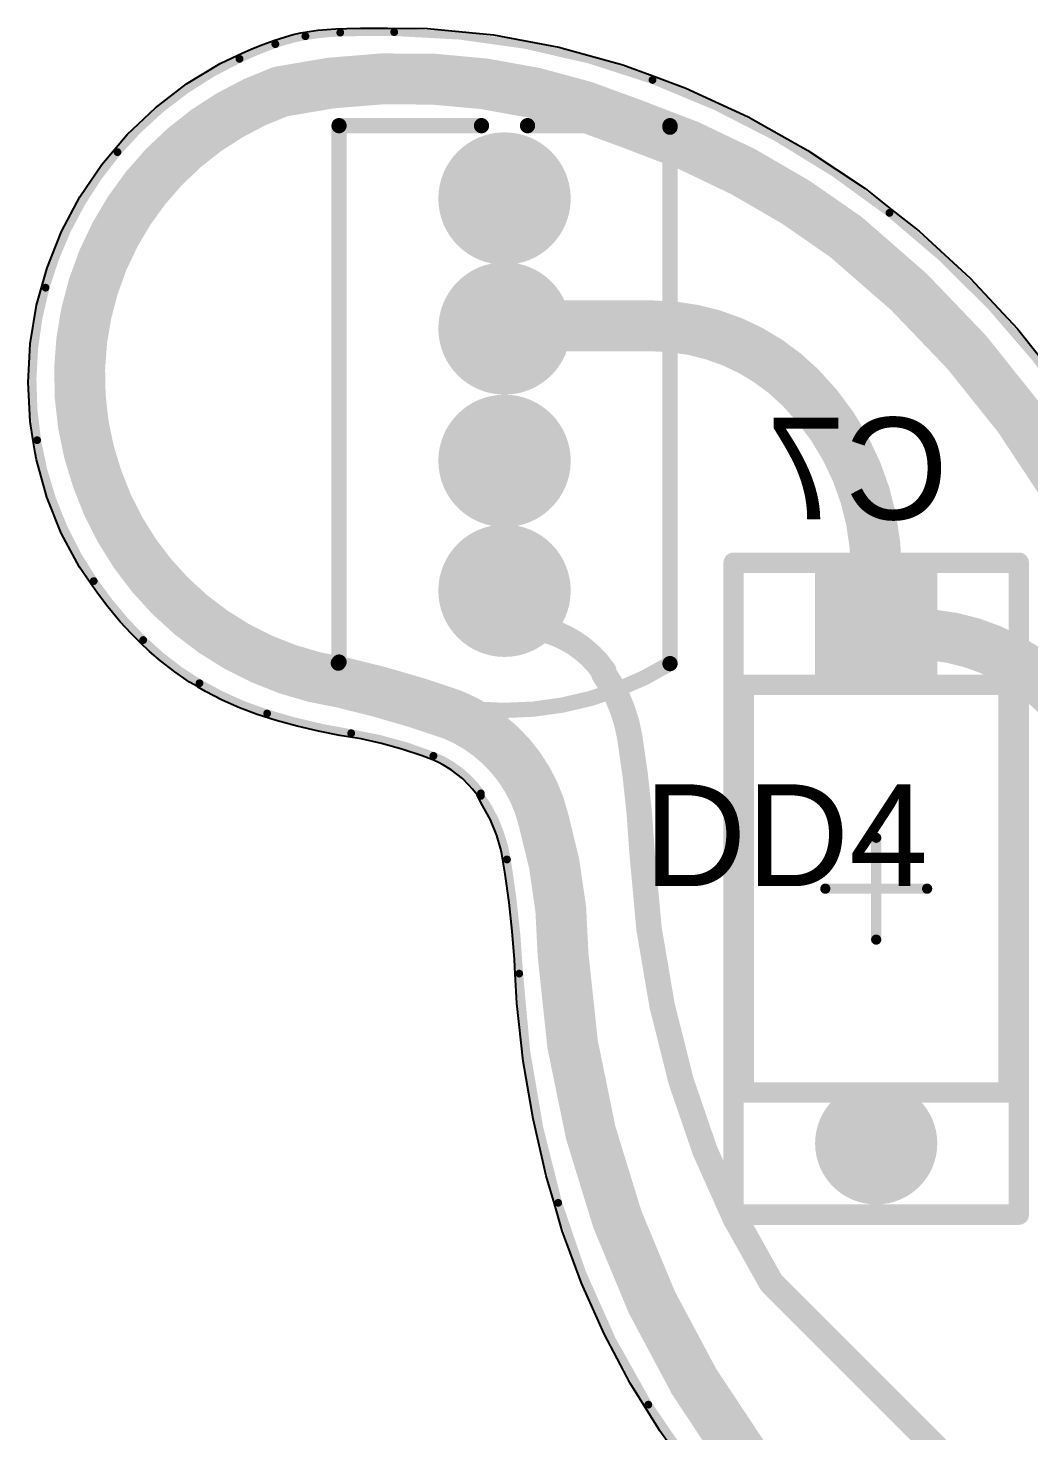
# Model space of a CAD drawing. Header units: inches. Extents: x -26.6 to 26.5, y -26.3 to 21.9.
# Drawn here: x -26.58 to -16.75, y -11.55 to 2.22 of the extents above; entities that cross this region are included whole.
import ezdxf

# ---------------------------------------------------------------- set-up
doc = ezdxf.new("R2010")
doc.units = ezdxf.units.IN
for name, color, linetype in [('Bottom 3D Body', 56, 'Continuous'), ('Bottom Assembly', 56, 'Continuous'), ('Bottom Component Center', 56, 'Continuous'), ('Bottom Courtyard', 56, 'Continuous'), ('Bottom Layer', 5, 'Continuous'), ('Bottom Overlay', 54, 'Continuous'), ('Bottom Solder', 6, 'Continuous'), ('Mechanical 4', 56, 'Continuous'), ('Multi-Layer', 9, 'Continuous'), ('Pad Holes', 156, 'Continuous'), ('Top Layer', 1, 'Continuous'), ('Top Overlay', 2, 'Continuous'), ('Top Solder', 216, 'Continuous')]:
    doc.layers.add(name, color=color, linetype=linetype)
doc.styles.add('Arial', font='', dxfattribs={"height": 0.2})
doc.styles.get('Arial').set_extended_font_data('Arial')

# ---------------------------------------------------------------- blocks, each defined once
blk = doc.blocks.new('LED_RGB____________6')
at = {"layer": 'Bottom Layer'}
h = blk.add_hatch(color=5, dxfattribs=at)
edge = h.paths.add_edge_path()
edge.add_arc((-1.925, 0), 0.575, 0, 360)
h = blk.add_hatch(color=5, dxfattribs=at)
edge = h.paths.add_edge_path()
edge.add_arc((-0.65, 0), 0.575, 0, 360)
h = blk.add_hatch(color=5, dxfattribs=at)
edge = h.paths.add_edge_path()
edge.add_arc((0.65, 0), 0.575, 0, 360)
h = blk.add_hatch(color=5, dxfattribs=at)
edge = h.paths.add_edge_path()
edge.add_arc((1.925, 0), 0.575, 0, 360)
at = {"layer": 'Bottom Solder'}
h = blk.add_hatch(color=6, dxfattribs=at)
edge = h.paths.add_edge_path()
edge.add_arc((-1.925, 0), 0.65, 0, 360)
h = blk.add_hatch(color=6, dxfattribs=at)
edge = h.paths.add_edge_path()
edge.add_arc((-0.65, 0), 0.65, 0, 360)
h = blk.add_hatch(color=6, dxfattribs=at)
edge = h.paths.add_edge_path()
edge.add_arc((0.65, 0), 0.65, 0, 360)
h = blk.add_hatch(color=6, dxfattribs=at)
edge = h.paths.add_edge_path()
edge.add_arc((1.925, 0), 0.65, 0, 360)
at = {"layer": 'Multi-Layer'}
h = blk.add_hatch(color=9, dxfattribs=at)
edge = h.paths.add_edge_path()
edge.add_arc((-1.925, 0), 0.575, 0, 360)
h = blk.add_hatch(color=9, dxfattribs=at)
edge = h.paths.add_edge_path()
edge.add_arc((-0.65, 0), 0.575, 0, 360)
h = blk.add_hatch(color=9, dxfattribs=at)
edge = h.paths.add_edge_path()
edge.add_arc((0.65, 0), 0.575, 0, 360)
h = blk.add_hatch(color=9, dxfattribs=at)
edge = h.paths.add_edge_path()
edge.add_arc((1.925, 0), 0.575, 0, 360)
at = {"layer": 'Pad Holes'}
h = blk.add_hatch(color=7, dxfattribs=at)
edge = h.paths.add_edge_path()
edge.add_arc((-1.925, 0), 0.375, 0, 360)
h = blk.add_hatch(color=7, dxfattribs=at)
edge = h.paths.add_edge_path()
edge.add_arc((-0.65, 0), 0.375, 0, 360)
h = blk.add_hatch(color=7, dxfattribs=at)
edge = h.paths.add_edge_path()
edge.add_arc((0.65, 0), 0.375, 0, 360)
h = blk.add_hatch(color=7, dxfattribs=at)
edge = h.paths.add_edge_path()
edge.add_arc((1.925, 0), 0.375, 0, 360)
at = {"layer": 'Top Layer'}
h = blk.add_hatch(color=1, dxfattribs=at)
edge = h.paths.add_edge_path()
edge.add_arc((-1.925, 0), 0.575, 0, 360)
h = blk.add_hatch(color=1, dxfattribs=at)
edge = h.paths.add_edge_path()
edge.add_arc((-0.65, 0), 0.575, 0, 360)
h = blk.add_hatch(color=1, dxfattribs=at)
edge = h.paths.add_edge_path()
edge.add_arc((0.65, 0), 0.575, 0, 360)
h = blk.add_hatch(color=1, dxfattribs=at)
edge = h.paths.add_edge_path()
edge.add_arc((1.925, 0), 0.575, 0, 360)
at = {"layer": 'Top Solder'}
h = blk.add_hatch(color=216, dxfattribs=at)
edge = h.paths.add_edge_path()
edge.add_arc((-1.925, 0), 0.65, 0, 360)
h = blk.add_hatch(color=216, dxfattribs=at)
edge = h.paths.add_edge_path()
edge.add_arc((-0.65, 0), 0.65, 0, 360)
h = blk.add_hatch(color=216, dxfattribs=at)
edge = h.paths.add_edge_path()
edge.add_arc((0.65, 0), 0.65, 0, 360)
h = blk.add_hatch(color=216, dxfattribs=at)
edge = h.paths.add_edge_path()
edge.add_arc((1.925, 0), 0.65, 0, 360)
at = {"layer": 'Top Overlay'}
for points in [[(-2.64, -1.625, 0.15, 0.15, -0.283759), (-2.636, 1.632, 0.15, 0.15, 0)], [(-2.625, 1.625, 0.15, 0.15, 0), (2.64, 1.625, 0.15, 0.15, 0)], [(2.64, 1.625, 0.15, 0.15, 0), (2.64, 0.226, 0.15, 0.15, 0)], [(2.64, -0.226, 0.15, 0.15, 0), (2.64, -1.625, 0.15, 0.15, 0)], [(-2.64, -1.625, 0.15, 0.15, 0), (2.625, -1.625, 0.15, 0.15, 0)]]:
    blk.add_lwpolyline(points, format="xyseb", dxfattribs=at)
for points in [[(-2.673, 1.632, 0.075, 0.075, 1), (-2.598, 1.632, 0.075, 0.075, 1)], [(-2.663, 1.625, 0.075, 0.075, 1), (-2.588, 1.625, 0.075, 0.075, 1)], [(2.603, 1.625, 0.075, 0.075, 1), (2.678, 1.625, 0.075, 0.075, 1)], [(2.603, 1.625, 0.075, 0.075, 1), (2.678, 1.625, 0.075, 0.075, 1)], [(2.603, 0.226, 0.075, 0.075, 1), (2.678, 0.226, 0.075, 0.075, 1)], [(2.603, -0.226, 0.075, 0.075, 1), (2.678, -0.226, 0.075, 0.075, 1)], [(-2.678, -1.625, 0.075, 0.075, 1), (-2.603, -1.625, 0.075, 0.075, 1)], [(-2.678, -1.625, 0.075, 0.075, 1), (-2.603, -1.625, 0.075, 0.075, 1)], [(2.588, -1.625, 0.075, 0.075, 1), (2.663, -1.625, 0.075, 0.075, 1)], [(2.603, -1.625, 0.075, 0.075, 1), (2.678, -1.625, 0.075, 0.075, 1)]]:
    blk.add_lwpolyline(points, format="xyseb", close=True, dxfattribs=at)
blk = doc.blocks.new('THT_CAP_B_11')
at = {"layer": 'Bottom Layer'}
blk.add_hatch(color=5, dxfattribs=at).paths.add_polyline_path([(-3.1, 0.6), (-1.9, 0.6), (-1.9, -0.6), (-3.1, -0.6)])
h = blk.add_hatch(color=5, dxfattribs=at)
edge = h.paths.add_edge_path()
edge.add_arc((2.5, 0), 0.6, 0, 360)
at = {"layer": 'Bottom Solder'}
blk.add_hatch(color=6, dxfattribs=at).paths.add_polyline_path([(-3.1, 0.6), (-1.9, 0.6), (-1.9, -0.6), (-3.1, -0.6)])
h = blk.add_hatch(color=6, dxfattribs=at)
edge = h.paths.add_edge_path()
edge.add_arc((2.5, 0), 0.6, 0, 360)
at = {"layer": 'Multi-Layer'}
blk.add_hatch(color=9, dxfattribs=at).paths.add_polyline_path([(-3.1, 0.6), (-1.9, 0.6), (-1.9, -0.6), (-3.1, -0.6)])
h = blk.add_hatch(color=9, dxfattribs=at)
edge = h.paths.add_edge_path()
edge.add_arc((2.5, 0), 0.6, 0, 360)
at = {"layer": 'Pad Holes'}
h = blk.add_hatch(color=7, dxfattribs=at)
edge = h.paths.add_edge_path()
edge.add_arc((-2.5, 0), 0.35, 0, 360)
h = blk.add_hatch(color=7, dxfattribs=at)
edge = h.paths.add_edge_path()
edge.add_arc((2.5, 0), 0.35, 0, 360)
at = {"layer": 'Top Layer'}
blk.add_hatch(color=1, dxfattribs=at).paths.add_polyline_path([(-3.1, 0.6), (-1.9, 0.6), (-1.9, -0.6), (-3.1, -0.6)])
h = blk.add_hatch(color=1, dxfattribs=at)
edge = h.paths.add_edge_path()
edge.add_arc((2.5, 0), 0.6, 0, 360)
at = {"layer": 'Top Solder'}
blk.add_hatch(color=216, dxfattribs=at).paths.add_polyline_path([(-3.1, 0.6), (-1.9, 0.6), (-1.9, -0.6), (-3.1, -0.6)])
h = blk.add_hatch(color=216, dxfattribs=at)
edge = h.paths.add_edge_path()
edge.add_arc((2.5, 0), 0.6, 0, 360)
at = {"layer": 'Bottom 3D Body'}
for points in [[(-2, -1.3, 0.2, 0.2, 0), (-2, 1.3, 0.2, 0.2, 0)], [(2, 1.3, 0.2, 0.2, 0), (-2, 1.3, 0.2, 0.2, 0)], [(2, -1.3, 0.2, 0.2, 0), (2, 1.3, 0.2, 0.2, 0)], [(2, -1.3, 0.2, 0.2, 0), (-2, -1.3, 0.2, 0.2, 0)]]:
    blk.add_lwpolyline(points, format="xyseb", dxfattribs=at)
for points in [[(-2.05, 1.3, 0.1, 0.1, 1), (-1.95, 1.3, 0.1, 0.1, 1)], [(-2.05, 1.3, 0.1, 0.1, 1), (-1.95, 1.3, 0.1, 0.1, 1)], [(1.95, 1.3, 0.1, 0.1, 1), (2.05, 1.3, 0.1, 0.1, 1)], [(1.95, 1.3, 0.1, 0.1, 1), (2.05, 1.3, 0.1, 0.1, 1)], [(-2.05, -1.3, 0.1, 0.1, 1), (-1.95, -1.3, 0.1, 0.1, 1)], [(-2.05, -1.3, 0.1, 0.1, 1), (-1.95, -1.3, 0.1, 0.1, 1)], [(1.95, -1.3, 0.1, 0.1, 1), (2.05, -1.3, 0.1, 0.1, 1)], [(1.95, -1.3, 0.1, 0.1, 1), (2.05, -1.3, 0.1, 0.1, 1)]]:
    blk.add_lwpolyline(points, format="xyseb", close=True, dxfattribs=at)
at = {"layer": 'Bottom Assembly'}
for points in [[(-3.2, -1.4, 0.2, 0.2, 0), (-3.2, 1.4, 0.2, 0.2, 0)], [(3.2, 1.4, 0.2, 0.2, 0), (-3.2, 1.4, 0.2, 0.2, 0)], [(3.2, -1.4, 0.2, 0.2, 0), (3.2, 1.4, 0.2, 0.2, 0)], [(3.2, -1.4, 0.2, 0.2, 0), (-3.2, -1.4, 0.2, 0.2, 0)]]:
    blk.add_lwpolyline(points, format="xyseb", dxfattribs=at)
for points in [[(-3.25, 1.4, 0.1, 0.1, 1), (-3.15, 1.4, 0.1, 0.1, 1)], [(-3.25, 1.4, 0.1, 0.1, 1), (-3.15, 1.4, 0.1, 0.1, 1)], [(3.15, 1.4, 0.1, 0.1, 1), (3.25, 1.4, 0.1, 0.1, 1)], [(3.15, 1.4, 0.1, 0.1, 1), (3.25, 1.4, 0.1, 0.1, 1)], [(-3.25, -1.4, 0.1, 0.1, 1), (-3.15, -1.4, 0.1, 0.1, 1)], [(-3.25, -1.4, 0.1, 0.1, 1), (-3.15, -1.4, 0.1, 0.1, 1)], [(3.15, -1.4, 0.1, 0.1, 1), (3.25, -1.4, 0.1, 0.1, 1)], [(3.15, -1.4, 0.1, 0.1, 1), (3.25, -1.4, 0.1, 0.1, 1)]]:
    blk.add_lwpolyline(points, format="xyseb", close=True, dxfattribs=at)
at = {"layer": 'Bottom Component Center'}
for points in [[(0, -0.5, 0.1, 0.1, 0), (0, 0.5, 0.1, 0.1, 0)], [(0.5, 0, 0.1, 0.1, 0), (-0.5, 0, 0.1, 0.1, 0)]]:
    blk.add_lwpolyline(points, format="xyseb", dxfattribs=at)
for points in [[(-0.025, 0.5, 0.05, 0.05, 1), (0.025, 0.5, 0.05, 0.05, 1)], [(-0.525, 0, 0.05, 0.05, 1), (-0.475, 0, 0.05, 0.05, 1)], [(0.475, 0, 0.05, 0.05, 1), (0.525, 0, 0.05, 0.05, 1)], [(-0.025, -0.5, 0.05, 0.05, 1), (0.025, -0.5, 0.05, 0.05, 1)]]:
    blk.add_lwpolyline(points, format="xyseb", close=True, dxfattribs=at)
at = {"layer": 'Bottom Courtyard'}
for points in [[(-3.2, -1.4, 0.2, 0.2, 0), (-3.2, 1.4, 0.2, 0.2, 0)], [(3.2, 1.4, 0.2, 0.2, 0), (-3.2, 1.4, 0.2, 0.2, 0)], [(3.2, -1.4, 0.2, 0.2, 0), (3.2, 1.4, 0.2, 0.2, 0)], [(3.2, -1.4, 0.2, 0.2, 0), (-3.2, -1.4, 0.2, 0.2, 0)]]:
    blk.add_lwpolyline(points, format="xyseb", dxfattribs=at)
for points in [[(-3.25, 1.4, 0.1, 0.1, 1), (-3.15, 1.4, 0.1, 0.1, 1)], [(-3.25, 1.4, 0.1, 0.1, 1), (-3.15, 1.4, 0.1, 0.1, 1)], [(3.15, 1.4, 0.1, 0.1, 1), (3.25, 1.4, 0.1, 0.1, 1)], [(3.15, 1.4, 0.1, 0.1, 1), (3.25, 1.4, 0.1, 0.1, 1)], [(-3.25, -1.4, 0.1, 0.1, 1), (-3.15, -1.4, 0.1, 0.1, 1)], [(-3.25, -1.4, 0.1, 0.1, 1), (-3.15, -1.4, 0.1, 0.1, 1)], [(3.15, -1.4, 0.1, 0.1, 1), (3.25, -1.4, 0.1, 0.1, 1)], [(3.15, -1.4, 0.1, 0.1, 1), (3.25, -1.4, 0.1, 0.1, 1)]]:
    blk.add_lwpolyline(points, format="xyseb", close=True, dxfattribs=at)
at = {"layer": 'Bottom Overlay'}
for points in [[(2, 1.3, 0.2, 0.2, 0), (-2, 1.3, 0.2, 0.2, 0)], [(-2, 0.975, 0.2, 0.2, 0), (-2, 1.3, 0.2, 0.2, 0)], [(2, 0.975, 0.2, 0.2, 0), (2, 1.3, 0.2, 0.2, 0)], [(-2, -1.3, 0.2, 0.2, 0), (-2, -0.975, 0.2, 0.2, 0)], [(2, -1.3, 0.2, 0.2, 0), (2, -0.975, 0.2, 0.2, 0)], [(2, -1.3, 0.2, 0.2, 0), (-2, -1.3, 0.2, 0.2, 0)]]:
    blk.add_lwpolyline(points, format="xyseb", dxfattribs=at)
for points in [[(-2.05, 1.3, 0.1, 0.1, 1), (-1.95, 1.3, 0.1, 0.1, 1)], [(-2.05, 1.3, 0.1, 0.1, 1), (-1.95, 1.3, 0.1, 0.1, 1)], [(1.95, 1.3, 0.1, 0.1, 1), (2.05, 1.3, 0.1, 0.1, 1)], [(1.95, 1.3, 0.1, 0.1, 1), (2.05, 1.3, 0.1, 0.1, 1)], [(-2.05, 0.975, 0.1, 0.1, 1), (-1.95, 0.975, 0.1, 0.1, 1)], [(1.95, 0.975, 0.1, 0.1, 1), (2.05, 0.975, 0.1, 0.1, 1)], [(-2.05, -0.975, 0.1, 0.1, 1), (-1.95, -0.975, 0.1, 0.1, 1)], [(1.95, -0.975, 0.1, 0.1, 1), (2.05, -0.975, 0.1, 0.1, 1)], [(-2.05, -1.3, 0.1, 0.1, 1), (-1.95, -1.3, 0.1, 0.1, 1)], [(-2.05, -1.3, 0.1, 0.1, 1), (-1.95, -1.3, 0.1, 0.1, 1)], [(1.95, -1.3, 0.1, 0.1, 1), (2.05, -1.3, 0.1, 0.1, 1)], [(1.95, -1.3, 0.1, 0.1, 1), (2.05, -1.3, 0.1, 0.1, 1)]]:
    blk.add_lwpolyline(points, format="xyseb", close=True, dxfattribs=at)

msp = doc.modelspace()

# ---------------------------------------------------------------- linework, layer by layer
at = {"layer": 'Bottom Layer'}
for p, q in [((-23.732, 2.202), (-23.645, 2.211)), ((-23.645, 2.211), (-23.558, 2.217)), ((-23.558, 2.217), (-23.448, 2.22)), ((-23.448, 2.22), (-23.315, 2.222)), ((-23.315, 2.222), (-23.182, 2.224)), ((-23.182, 2.224), (-23.049, 2.224)), ((-23.049, 2.224), (-22.657, 2.219)), ((-22.657, 2.219), (-22.008, 2.156)), ((-24.274, 2.061), (-24.164, 2.103)), ((-24.164, 2.103), (-24.052, 2.139)), ((-24.164, 2.103), (-24.164, 2.103)), ((-24.052, 2.139), (-23.977, 2.159)), ((-23.977, 2.159), (-23.901, 2.176)), ((-23.901, 2.176), (-23.819, 2.19)), ((-23.819, 2.19), (-23.732, 2.202)), ((-22.008, 2.156), (-21.368, 2.037)), ((-24.693, 1.875), (-24.519, 1.956)), ((-24.519, 1.956), (-24.476, 1.976)), ((-24.476, 1.976), (-24.388, 2.015)), ((-24.388, 2.015), (-24.299, 2.052)), ((-24.299, 2.052), (-24.274, 2.061)), ((-21.368, 2.037), (-20.739, 1.864)), ((-25.022, 1.676), (-24.693, 1.875)), ((-20.739, 1.864), (-20.434, 1.75)), ((-25.327, 1.442), (-25.022, 1.676)), ((-20.434, 1.75), (-20.118, 1.633)), ((-20.118, 1.633), (-19.507, 1.351)), ((-25.606, 1.178), (-25.327, 1.442)), ((-19.507, 1.351), (-18.92, 1.021)), ((-25.73, 1.031), (-25.606, 1.178)), ((-25.855, 0.884), (-25.731, 1.031)), ((-25.731, 1.031), (-25.73, 1.031)), ((-25.73, 1.031), (-25.73, 1.031)), ((-25.73, 1.031), (-25.73, 1.031)), ((-18.92, 1.021), (-18.36, 0.648)), ((-26.07, 0.566), (-25.855, 0.884)), ((-26.25, 0.227), (-26.07, 0.566)), ((-18.36, 0.648), (-18.096, 0.439)), ((-18.096, 0.439), (-17.828, 0.229)), ((-26.392, -0.129), (-26.25, 0.227)), ((-17.828, 0.229), (-17.327, -0.232)), ((-26.444, -0.314), (-26.392, -0.129)), ((-17.327, -0.232), (-16.863, -0.73)), ((-26.496, -0.498), (-26.444, -0.314)), ((-26.444, -0.314), (-26.444, -0.314)), ((-26.558, -0.875), (-26.496, -0.498)), ((-16.863, -0.73), (-16.438, -1.263)), ((-26.579, -1.257), (-26.558, -0.875)), ((-26.559, -1.639), (-26.579, -1.257)), ((-26.528, -1.827), (-26.559, -1.639)), ((-26.509, -1.946), (-26.528, -1.827)), ((-26.528, -1.827), (-26.528, -1.827)), ((-26.497, -2.015), (-26.509, -1.946)), ((-26.395, -2.382), (-26.497, -2.015)), ((-26.253, -2.735), (-26.395, -2.382)), ((-26.074, -3.07), (-26.253, -2.735)), ((-25.966, -3.227), (-26.074, -3.07)), ((-25.965, -3.227), (-25.966, -3.227)), ((-25.966, -3.227), (-25.966, -3.227)), ((-25.897, -3.325), (-25.965, -3.227)), ((-25.796, -3.458), (-25.897, -3.325)), ((-25.673, -3.604), (-25.796, -3.458)), ((-25.565, -3.721), (-25.673, -3.604)), ((-25.475, -3.811), (-25.565, -3.721)), ((-25.385, -3.896), (-25.475, -3.811)), ((-25.475, -3.811), (-25.475, -3.811)), ((-25.475, -3.811), (-25.475, -3.811)), ((-25.279, -3.989), (-25.385, -3.896)), ((-25.138, -4.097), (-25.279, -3.989)), ((-24.992, -4.196), (-25.138, -4.097)), ((-24.916, -4.241), (-24.992, -4.196)), ((-24.915, -4.242), (-24.916, -4.241)), ((-24.836, -4.289), (-24.915, -4.242)), ((-24.672, -4.373), (-24.836, -4.289)), ((-24.503, -4.449), (-24.672, -4.373)), ((-24.33, -4.514), (-24.503, -4.449)), ((-24.141, -4.574), (-24.33, -4.514)), ((-23.935, -4.63), (-24.141, -4.574)), ((-23.727, -4.679), (-23.935, -4.63)), ((-23.518, -4.721), (-23.727, -4.679)), ((-23.412, -4.738), (-23.518, -4.721)), ((-23.309, -4.755), (-23.412, -4.738)), ((-23.107, -4.799), (-23.309, -4.755)), ((-22.907, -4.854), (-23.107, -4.799)), ((-22.71, -4.92), (-22.907, -4.854)), ((-22.613, -4.957), (-22.71, -4.92)), ((-22.597, -4.964), (-22.613, -4.957)), ((-22.613, -4.957), (-22.613, -4.957)), ((-22.613, -4.957), (-22.613, -4.957)), ((-22.613, -4.957), (-22.613, -4.957)), ((-22.548, -4.986), (-22.597, -4.964)), ((-22.5, -5.014), (-22.548, -4.986)), ((-22.424, -5.057), (-22.5, -5.014)), ((-22.312, -5.144), (-22.424, -5.057)), ((-22.249, -5.209), (-22.312, -5.144)), ((-22.213, -5.247), (-22.249, -5.209)), ((-22.169, -5.303), (-22.213, -5.247)), ((-22.168, -5.306), (-22.169, -5.303)), ((-22.169, -5.303), (-22.169, -5.303)), ((-22.169, -5.303), (-22.169, -5.303)), ((-22.169, -5.303), (-22.169, -5.303)), ((-22.116, -5.408), (-22.168, -5.306)), ((-22.038, -5.55), (-22.116, -5.408)), ((-21.976, -5.703), (-22.038, -5.55)), ((-21.94, -5.827), (-21.976, -5.703)), ((-21.931, -5.863), (-21.94, -5.827)), ((-21.915, -5.944), (-21.931, -5.863)), ((-21.893, -6.083), (-21.915, -5.944)), ((-21.915, -5.944), (-21.915, -5.944)), ((-21.915, -5.944), (-21.915, -5.944)), ((-21.856, -6.362), (-21.893, -6.083)), ((-21.826, -6.641), (-21.856, -6.362)), ((-21.803, -6.921), (-21.826, -6.641)), ((-21.795, -7.061), (-21.803, -6.921)), ((-21.78, -7.348), (-21.795, -7.061)), ((-21.795, -7.061), (-21.795, -7.061)), ((-21.717, -7.919), (-21.78, -7.348)), ((-21.62, -8.485), (-21.717, -7.919)), ((-21.491, -9.045), (-21.62, -8.485)), ((-21.41, -9.32), (-21.491, -9.045)), ((-21.333, -9.583), (-21.41, -9.32)), ((-21.144, -10.096), (-21.333, -9.583)), ((-20.921, -10.595), (-21.144, -10.096)), ((-20.665, -11.078), (-20.921, -10.595)), ((-20.375, -11.546), (-20.665, -11.078)), ((-20.051, -11.998), (-20.375, -11.546))]:
    msp.add_line(p, q, dxfattribs=at)
for points in [[(-21.84, -0.7, 0.5, 0.5, -0.198912), (-21.9, -0.675, 0.5, 0.5, 0)], [(-21.84, -0.7, 0.5, 0.5, 0), (-20.449, -0.7, 0.5, 0.5, 0)], [(-20.449, -0.7, 0.5, 0.5, -0.198912), (-19, -1.3, 0.5, 0.5, 0)], [(-19, -1.3, 0.5, 0.5, 0), (-18.994, -1.306, 0.5, 0.5, 0)], [(-18.994, -1.306, 0.5, 0.5, -0.198912), (-18.25, -3.102, 0.5, 0.5, 0)], [(-18.25, -3.725, 0.5, 0.5, 0), (-18.25, -3.102, 0.5, 0.5, 0)], [(-18.25, -3.725, 0.5, 0.5, 0), (-17.888, -3.725, 0.5, 0.5, 0)], [(-17.888, -3.725, 0.5, 0.5, -0.198912), (-16.5, -4.3, 0.5, 0.5, 0)], [(-16.5, -4.3, 0.5, 0.5, -0.198912), (-16.1, -5.266, 0.5, 0.5, 0)]]:
    msp.add_lwpolyline(points, format="xyseb", dxfattribs=at)
for points in [[(-22.025, -0.675, 0.25, 0.25, 1), (-21.775, -0.675, 0.25, 0.25, 1)], [(-21.965, -0.7, 0.25, 0.25, 1), (-21.715, -0.7, 0.25, 0.25, 1)], [(-21.965, -0.7, 0.25, 0.25, 1), (-21.715, -0.7, 0.25, 0.25, 1)], [(-20.574, -0.7, 0.25, 0.25, 1), (-20.324, -0.7, 0.25, 0.25, 1)], [(-20.574, -0.7, 0.25, 0.25, 1), (-20.324, -0.7, 0.25, 0.25, 1)], [(-19.125, -1.3, 0.25, 0.25, 1), (-18.875, -1.3, 0.25, 0.25, 1)], [(-19.125, -1.3, 0.25, 0.25, 1), (-18.875, -1.3, 0.25, 0.25, 1)], [(-19.119, -1.306, 0.25, 0.25, 1), (-18.869, -1.306, 0.25, 0.25, 1)], [(-19.119, -1.306, 0.25, 0.25, 1), (-18.869, -1.306, 0.25, 0.25, 1)], [(-18.375, -3.102, 0.25, 0.25, 1), (-18.125, -3.102, 0.25, 0.25, 1)], [(-18.375, -3.102, 0.25, 0.25, 1), (-18.125, -3.102, 0.25, 0.25, 1)], [(-18.375, -3.725, 0.25, 0.25, 1), (-18.125, -3.725, 0.25, 0.25, 1)], [(-18.375, -3.725, 0.25, 0.25, 1), (-18.125, -3.725, 0.25, 0.25, 1)], [(-18.013, -3.725, 0.25, 0.25, 1), (-17.763, -3.725, 0.25, 0.25, 1)], [(-18.013, -3.725, 0.25, 0.25, 1), (-17.763, -3.725, 0.25, 0.25, 1)]]:
    msp.add_lwpolyline(points, format="xyseb", close=True, dxfattribs=at)
at = {"layer": 'Mechanical 4'}
for points in [[(-23.855, 2.144, 0.0767, 0.0767, -0.035348), (-23.513, 2.179, 0.0767, 0.0767, 0)], [(-23.513, 2.179, 0.0767, 0.0767, -0.010364), (-22.983, 2.184, 0.0767, 0.0767, 0)], [(-22.983, 2.184, 0.0767, 0.0767, -0.086225), (-20.447, 1.714, 0.0767, 0.0767, 0)], [(-24.503, 1.921, 0.0767, 0.0767, -0.022764), (-24.151, 2.066, 0.0767, 0.0767, 0)], [(-24.151, 2.066, 0.0767, 0.0767, -0.043655), (-23.855, 2.144, 0.0767, 0.0767, 0)], [(-25.701, 1.006, 0.0767, 0.0767, -0.10799), (-24.503, 1.921, 0.0767, 0.0767, 0)], [(-20.447, 1.714, 0.0767, 0.0767, -0.078045), (-18.12, 0.409, 0.0767, 0.0767, 0)], [(-26.407, -0.325, 0.0767, 0.0767, -0.108196), (-25.701, 1.006, 0.0767, 0.0767, 0)], [(-18.12, 0.409, 0.0767, 0.0767, -0.076996), (-16.279, -1.566, 0.0767, 0.0767, 0)], [(-26.49, -1.822, 0.0767, 0.0767, -0.10891), (-26.407, -0.325, 0.0767, 0.0767, 0)], [(-25.934, -3.205, 0.0767, 0.0767, -0.110702), (-26.49, -1.822, 0.0767, 0.0767, 0)], [(-25.448, -3.784, 0.0767, 0.0767, -0.047819), (-25.934, -3.205, 0.0767, 0.0767, 0)], [(-24.896, -4.208, 0.0767, 0.0767, -0.060828), (-25.448, -3.784, 0.0767, 0.0767, 0)], [(-24.231, -4.505, 0.0767, 0.0767, -0.057355), (-24.896, -4.208, 0.0767, 0.0767, 0)], [(-23.406, -4.699, 0.0767, 0.0767, -0.036625), (-24.231, -4.505, 0.0767, 0.0767, 0)], [(-23.406, -4.699, 0.0767, 0.0767, -0.055005), (-22.598, -4.921, 0.0767, 0.0767, 0)], [(-22.598, -4.921, 0.0767, 0.0767, -0.145364), (-22.132, -5.289, 0.0767, 0.0767, 0)], [(-22.132, -5.314, 0.0767, 0.0767, -0.113894), (-21.877, -5.938, 0.0767, 0.0767, 0)], [(-21.877, -5.938, 0.0767, 0.0767, -0.027307), (-21.756, -7.059, 0.0767, 0.0767, 0)], [(-21.373, -9.309, 0.0767, 0.0767, -0.058229), (-21.756, -7.059, 0.0767, 0.0767, 0)], [(-20.488, -11.29, 0.0767, 0.0767, -0.067704), (-21.373, -9.309, 0.0767, 0.0767, 0)], [(-19.089, -12.993, 0.0767, 0.0767, -0.066356), (-20.488, -11.29, 0.0767, 0.0767, 0)]]:
    msp.add_lwpolyline(points, format="xyseb", dxfattribs=at)
for points in [[(-23.532, 2.179, 0.0383, 0.0383, 1), (-23.494, 2.179, 0.0383, 0.0383, 1)], [(-23.532, 2.179, 0.0383, 0.0383, 1), (-23.494, 2.179, 0.0383, 0.0383, 1)], [(-23.003, 2.184, 0.0383, 0.0383, 1), (-22.964, 2.184, 0.0383, 0.0383, 1)], [(-23.003, 2.184, 0.0383, 0.0383, 1), (-22.964, 2.184, 0.0383, 0.0383, 1)], [(-24.17, 2.066, 0.0383, 0.0383, 1), (-24.131, 2.066, 0.0383, 0.0383, 1)], [(-24.17, 2.066, 0.0383, 0.0383, 1), (-24.131, 2.066, 0.0383, 0.0383, 1)], [(-23.875, 2.144, 0.0383, 0.0383, 1), (-23.836, 2.144, 0.0383, 0.0383, 1)], [(-23.875, 2.144, 0.0383, 0.0383, 1), (-23.836, 2.144, 0.0383, 0.0383, 1)], [(-24.522, 1.921, 0.0383, 0.0383, 1), (-24.483, 1.921, 0.0383, 0.0383, 1)], [(-24.522, 1.921, 0.0383, 0.0383, 1), (-24.483, 1.921, 0.0383, 0.0383, 1)], [(-20.466, 1.714, 0.0383, 0.0383, 1), (-20.428, 1.714, 0.0383, 0.0383, 1)], [(-20.466, 1.714, 0.0383, 0.0383, 1), (-20.428, 1.714, 0.0383, 0.0383, 1)], [(-25.72, 1.006, 0.0383, 0.0383, 1), (-25.682, 1.006, 0.0383, 0.0383, 1)], [(-25.72, 1.006, 0.0383, 0.0383, 1), (-25.682, 1.006, 0.0383, 0.0383, 1)], [(-18.139, 0.409, 0.0383, 0.0383, 1), (-18.101, 0.409, 0.0383, 0.0383, 1)], [(-18.139, 0.409, 0.0383, 0.0383, 1), (-18.101, 0.409, 0.0383, 0.0383, 1)], [(-26.426, -0.325, 0.0383, 0.0383, 1), (-26.388, -0.325, 0.0383, 0.0383, 1)], [(-26.426, -0.325, 0.0383, 0.0383, 1), (-26.388, -0.325, 0.0383, 0.0383, 1)], [(-26.509, -1.822, 0.0383, 0.0383, 1), (-26.471, -1.822, 0.0383, 0.0383, 1)], [(-26.509, -1.822, 0.0383, 0.0383, 1), (-26.471, -1.822, 0.0383, 0.0383, 1)], [(-25.953, -3.205, 0.0383, 0.0383, 1), (-25.915, -3.205, 0.0383, 0.0383, 1)], [(-25.953, -3.205, 0.0383, 0.0383, 1), (-25.915, -3.205, 0.0383, 0.0383, 1)], [(-25.467, -3.784, 0.0383, 0.0383, 1), (-25.429, -3.784, 0.0383, 0.0383, 1)], [(-25.467, -3.784, 0.0383, 0.0383, 1), (-25.429, -3.784, 0.0383, 0.0383, 1)], [(-24.915, -4.208, 0.0383, 0.0383, 1), (-24.876, -4.208, 0.0383, 0.0383, 1)], [(-24.915, -4.208, 0.0383, 0.0383, 1), (-24.876, -4.208, 0.0383, 0.0383, 1)], [(-24.25, -4.505, 0.0383, 0.0383, 1), (-24.212, -4.505, 0.0383, 0.0383, 1)], [(-24.25, -4.505, 0.0383, 0.0383, 1), (-24.212, -4.505, 0.0383, 0.0383, 1)], [(-23.425, -4.699, 0.0383, 0.0383, 1), (-23.387, -4.699, 0.0383, 0.0383, 1)], [(-23.425, -4.699, 0.0383, 0.0383, 1), (-23.387, -4.699, 0.0383, 0.0383, 1)], [(-22.618, -4.921, 0.0383, 0.0383, 1), (-22.579, -4.921, 0.0383, 0.0383, 1)], [(-22.618, -4.921, 0.0383, 0.0383, 1), (-22.579, -4.921, 0.0383, 0.0383, 1)], [(-22.151, -5.289, 0.0383, 0.0383, 1), (-22.113, -5.289, 0.0383, 0.0383, 1)], [(-22.151, -5.314, 0.0383, 0.0383, 1), (-22.113, -5.314, 0.0383, 0.0383, 1)], [(-21.896, -5.938, 0.0383, 0.0383, 1), (-21.857, -5.938, 0.0383, 0.0383, 1)], [(-21.896, -5.938, 0.0383, 0.0383, 1), (-21.857, -5.938, 0.0383, 0.0383, 1)], [(-21.775, -7.059, 0.0383, 0.0383, 1), (-21.737, -7.059, 0.0383, 0.0383, 1)], [(-21.775, -7.059, 0.0383, 0.0383, 1), (-21.737, -7.059, 0.0383, 0.0383, 1)], [(-21.392, -9.309, 0.0383, 0.0383, 1), (-21.354, -9.309, 0.0383, 0.0383, 1)], [(-21.392, -9.309, 0.0383, 0.0383, 1), (-21.354, -9.309, 0.0383, 0.0383, 1)], [(-20.507, -11.29, 0.0383, 0.0383, 1), (-20.469, -11.29, 0.0383, 0.0383, 1)], [(-20.507, -11.29, 0.0383, 0.0383, 1), (-20.469, -11.29, 0.0383, 0.0383, 1)]]:
    msp.add_lwpolyline(points, format="xyseb", close=True, dxfattribs=at)
at = {"layer": 'Top Layer'}
for p, q in [((-23.732, 2.202), (-23.645, 2.211)), ((-23.645, 2.211), (-23.558, 2.217)), ((-23.558, 2.217), (-23.448, 2.22)), ((-23.448, 2.22), (-23.315, 2.222)), ((-23.315, 2.222), (-23.182, 2.224)), ((-23.182, 2.224), (-23.049, 2.224)), ((-23.049, 2.224), (-22.657, 2.219)), ((-22.657, 2.219), (-22.008, 2.156)), ((-24.274, 2.061), (-24.164, 2.103)), ((-24.164, 2.103), (-24.052, 2.139)), ((-24.164, 2.103), (-24.164, 2.103)), ((-24.052, 2.139), (-23.977, 2.159)), ((-23.977, 2.159), (-23.901, 2.176)), ((-23.901, 2.176), (-23.819, 2.19)), ((-23.819, 2.19), (-23.732, 2.202)), ((-22.008, 2.156), (-21.368, 2.037)), ((-24.693, 1.875), (-24.519, 1.956)), ((-24.519, 1.956), (-24.476, 1.976)), ((-24.476, 1.976), (-24.388, 2.015)), ((-24.388, 2.015), (-24.299, 2.052)), ((-24.299, 2.052), (-24.274, 2.061)), ((-21.368, 2.037), (-20.739, 1.864)), ((-25.022, 1.676), (-24.693, 1.875)), ((-20.739, 1.864), (-20.434, 1.75)), ((-25.327, 1.442), (-25.022, 1.676)), ((-20.434, 1.75), (-20.118, 1.633)), ((-20.118, 1.633), (-19.507, 1.351)), ((-25.606, 1.178), (-25.327, 1.442)), ((-19.507, 1.351), (-18.92, 1.021)), ((-25.73, 1.031), (-25.606, 1.178)), ((-25.855, 0.884), (-25.731, 1.031)), ((-25.731, 1.031), (-25.73, 1.031)), ((-25.73, 1.031), (-25.73, 1.031)), ((-25.73, 1.031), (-25.73, 1.031)), ((-18.92, 1.021), (-18.36, 0.648)), ((-26.07, 0.566), (-25.855, 0.884)), ((-26.25, 0.227), (-26.07, 0.566)), ((-18.36, 0.648), (-18.096, 0.439)), ((-18.096, 0.439), (-17.828, 0.229)), ((-26.392, -0.129), (-26.25, 0.227)), ((-17.828, 0.229), (-17.327, -0.232)), ((-26.444, -0.314), (-26.392, -0.129)), ((-17.327, -0.232), (-16.863, -0.73)), ((-26.496, -0.498), (-26.444, -0.314)), ((-26.444, -0.314), (-26.444, -0.314)), ((-26.558, -0.875), (-26.496, -0.498)), ((-16.863, -0.73), (-16.438, -1.263)), ((-26.579, -1.257), (-26.558, -0.875)), ((-26.559, -1.639), (-26.579, -1.257)), ((-26.528, -1.827), (-26.559, -1.639)), ((-26.509, -1.946), (-26.528, -1.827)), ((-26.528, -1.827), (-26.528, -1.827)), ((-26.497, -2.015), (-26.509, -1.946)), ((-26.395, -2.382), (-26.497, -2.015)), ((-26.253, -2.735), (-26.395, -2.382)), ((-26.074, -3.07), (-26.253, -2.735)), ((-25.966, -3.227), (-26.074, -3.07)), ((-25.965, -3.227), (-25.966, -3.227)), ((-25.966, -3.227), (-25.966, -3.227)), ((-25.897, -3.325), (-25.965, -3.227)), ((-25.796, -3.458), (-25.897, -3.325)), ((-25.673, -3.604), (-25.796, -3.458)), ((-25.565, -3.721), (-25.673, -3.604)), ((-25.475, -3.811), (-25.565, -3.721)), ((-25.385, -3.896), (-25.475, -3.811)), ((-25.475, -3.811), (-25.475, -3.811)), ((-25.475, -3.811), (-25.475, -3.811)), ((-25.279, -3.989), (-25.385, -3.896)), ((-25.138, -4.097), (-25.279, -3.989)), ((-24.992, -4.196), (-25.138, -4.097)), ((-24.916, -4.241), (-24.992, -4.196)), ((-24.915, -4.242), (-24.916, -4.241)), ((-24.836, -4.289), (-24.915, -4.242)), ((-24.672, -4.373), (-24.836, -4.289)), ((-24.503, -4.449), (-24.672, -4.373)), ((-24.33, -4.514), (-24.503, -4.449)), ((-24.141, -4.574), (-24.33, -4.514)), ((-23.935, -4.63), (-24.141, -4.574)), ((-23.727, -4.679), (-23.935, -4.63)), ((-23.518, -4.721), (-23.727, -4.679)), ((-23.412, -4.738), (-23.518, -4.721)), ((-23.309, -4.755), (-23.412, -4.738)), ((-23.107, -4.799), (-23.309, -4.755)), ((-22.907, -4.854), (-23.107, -4.799)), ((-22.71, -4.92), (-22.907, -4.854)), ((-22.613, -4.957), (-22.71, -4.92)), ((-22.597, -4.964), (-22.613, -4.957)), ((-22.613, -4.957), (-22.613, -4.957)), ((-22.613, -4.957), (-22.613, -4.957)), ((-22.613, -4.957), (-22.613, -4.957)), ((-22.548, -4.986), (-22.597, -4.964)), ((-22.5, -5.014), (-22.548, -4.986)), ((-22.424, -5.057), (-22.5, -5.014)), ((-22.312, -5.144), (-22.424, -5.057)), ((-22.249, -5.209), (-22.312, -5.144)), ((-22.213, -5.247), (-22.249, -5.209)), ((-22.169, -5.303), (-22.213, -5.247)), ((-22.168, -5.306), (-22.169, -5.303)), ((-22.169, -5.303), (-22.169, -5.303)), ((-22.169, -5.303), (-22.169, -5.303)), ((-22.169, -5.303), (-22.169, -5.303)), ((-22.116, -5.408), (-22.168, -5.306)), ((-22.038, -5.55), (-22.116, -5.408)), ((-21.976, -5.703), (-22.038, -5.55)), ((-21.94, -5.827), (-21.976, -5.703)), ((-21.931, -5.863), (-21.94, -5.827)), ((-21.915, -5.944), (-21.931, -5.863)), ((-21.893, -6.083), (-21.915, -5.944)), ((-21.915, -5.944), (-21.915, -5.944)), ((-21.915, -5.944), (-21.915, -5.944)), ((-21.856, -6.362), (-21.893, -6.083)), ((-21.826, -6.641), (-21.856, -6.362)), ((-21.803, -6.921), (-21.826, -6.641)), ((-21.795, -7.061), (-21.803, -6.921)), ((-21.78, -7.348), (-21.795, -7.061)), ((-21.795, -7.061), (-21.795, -7.061)), ((-21.717, -7.919), (-21.78, -7.348)), ((-21.62, -8.485), (-21.717, -7.919)), ((-21.491, -9.045), (-21.62, -8.485)), ((-21.41, -9.32), (-21.491, -9.045)), ((-21.333, -9.583), (-21.41, -9.32)), ((-21.144, -10.096), (-21.333, -9.583)), ((-20.921, -10.595), (-21.144, -10.096)), ((-20.665, -11.078), (-20.921, -10.595)), ((-20.375, -11.546), (-20.665, -11.078)), ((-20.051, -11.998), (-20.375, -11.546))]:
    msp.add_line(p, q, dxfattribs=at)
for points in [[(-22.2, -3.5, 0.25, 0.25, -0.055005), (-21.392, -3.722, 0.25, 0.25, 0)], [(-21.392, -3.722, 0.25, 0.25, -0.145364), (-20.926, -4.089, 0.25, 0.25, 0)], [(-20.926, -4.114, 0.25, 0.25, -0.113893), (-20.67, -4.739, 0.25, 0.25, 0)], [(-20.67, -4.739, 0.25, 0.25, -0.027307), (-20.55, -5.86, 0.25, 0.25, 0)], [(-20.167, -8.11, 0.25, 0.25, -0.058229), (-20.55, -5.86, 0.25, 0.25, 0)], [(-19.282, -10.091, 0.25, 0.25, -0.067704), (-20.167, -8.11, 0.25, 0.25, 0)], [(-19.282, -10.091, 0.25, 0.25, 0), (-19.282, -10.091, 0.25, 0.25, 0)], [(-19.282, -10.091, 0.25, 0.25, 0), (-17.417, -11.956, 0.25, 0.25, 0)]]:
    msp.add_lwpolyline(points, format="xyseb", dxfattribs=at)
for points in [[(-22.262, -3.5, 0.125, 0.125, 1), (-22.137, -3.5, 0.125, 0.125, 1)], [(-21.455, -3.722, 0.125, 0.125, 1), (-21.33, -3.722, 0.125, 0.125, 1)], [(-21.455, -3.722, 0.125, 0.125, 1), (-21.33, -3.722, 0.125, 0.125, 1)], [(-20.988, -4.089, 0.125, 0.125, 1), (-20.863, -4.089, 0.125, 0.125, 1)], [(-20.988, -4.114, 0.125, 0.125, 1), (-20.863, -4.114, 0.125, 0.125, 1)], [(-20.733, -4.739, 0.125, 0.125, 1), (-20.608, -4.739, 0.125, 0.125, 1)], [(-20.733, -4.739, 0.125, 0.125, 1), (-20.608, -4.739, 0.125, 0.125, 1)], [(-20.613, -5.86, 0.125, 0.125, 1), (-20.488, -5.86, 0.125, 0.125, 1)], [(-20.613, -5.86, 0.125, 0.125, 1), (-20.488, -5.86, 0.125, 0.125, 1)], [(-20.229, -8.11, 0.125, 0.125, 1), (-20.104, -8.11, 0.125, 0.125, 1)], [(-20.229, -8.11, 0.125, 0.125, 1), (-20.104, -8.11, 0.125, 0.125, 1)], [(-19.344, -10.091, 0.125, 0.125, 1), (-19.219, -10.091, 0.125, 0.125, 1)], [(-19.344, -10.091, 0.125, 0.125, 1), (-19.219, -10.091, 0.125, 0.125, 1)], [(-19.344, -10.091, 0.125, 0.125, 1), (-19.219, -10.091, 0.125, 0.125, 1)], [(-19.344, -10.091, 0.125, 0.125, 1), (-19.219, -10.091, 0.125, 0.125, 1)]]:
    msp.add_lwpolyline(points, format="xyseb", close=True, dxfattribs=at)
at = {"layer": 'Top Overlay'}
for points in [[(-24.1, 1.6, 0.5, 0.5, -0.152452), (-20.648, 1.283, 0.5, 0.5, 0)], [(-25.9, -2.2, 0.5, 0.5, -0.414214), (-24.1, 1.6, 0.5, 0.5, 0)], [(-20.648, 1.283, 0.5, 0.5, -0.080174), (-18.55, 0.175, 0.5, 0.5, 0)], [(-18.55, 0.175, 0.5, 0.5, -0.090359), (-16.395, -2.286, 0.5, 0.5, 0)], [(-23.5, -4.2, 0.5, 0.5, -0.279805), (-25.9, -2.2, 0.5, 0.5, 0)], [(-23.5, -4.2, 0.5, 0.5, -0.028973), (-22.412, -4.516, 0.5, 0.5, 0)], [(-22.412, -4.516, 0.5, 0.5, -0.240635), (-21.519, -5.542, 0.5, 0.5, 0)], [(-21.519, -5.542, 0.5, 0.5, -0.07089), (-21.325, -6.875, 0.5, 0.5, 0)], [(-19.55, -11.8, 0.5, 0.5, -0.144608), (-21.325, -6.875, 0.5, 0.5, 0)]]:
    msp.add_lwpolyline(points, format="xyseb", dxfattribs=at)
for points in [[(-24.225, 1.6, 0.25, 0.25, 1), (-23.975, 1.6, 0.25, 0.25, 1)], [(-24.225, 1.6, 0.25, 0.25, 1), (-23.975, 1.6, 0.25, 0.25, 1)], [(-20.773, 1.283, 0.25, 0.25, 1), (-20.523, 1.283, 0.25, 0.25, 1)], [(-20.773, 1.283, 0.25, 0.25, 1), (-20.523, 1.283, 0.25, 0.25, 1)], [(-18.675, 0.175, 0.25, 0.25, 1), (-18.425, 0.175, 0.25, 0.25, 1)], [(-18.675, 0.175, 0.25, 0.25, 1), (-18.425, 0.175, 0.25, 0.25, 1)], [(-26.025, -2.2, 0.25, 0.25, 1), (-25.775, -2.2, 0.25, 0.25, 1)], [(-26.025, -2.2, 0.25, 0.25, 1), (-25.775, -2.2, 0.25, 0.25, 1)], [(-23.625, -4.2, 0.25, 0.25, 1), (-23.375, -4.2, 0.25, 0.25, 1)], [(-23.625, -4.2, 0.25, 0.25, 1), (-23.375, -4.2, 0.25, 0.25, 1)], [(-22.537, -4.516, 0.25, 0.25, 1), (-22.287, -4.516, 0.25, 0.25, 1)], [(-22.537, -4.516, 0.25, 0.25, 1), (-22.287, -4.516, 0.25, 0.25, 1)], [(-21.644, -5.542, 0.25, 0.25, 1), (-21.394, -5.542, 0.25, 0.25, 1)], [(-21.644, -5.542, 0.25, 0.25, 1), (-21.394, -5.542, 0.25, 0.25, 1)], [(-21.45, -6.875, 0.25, 0.25, 1), (-21.2, -6.875, 0.25, 0.25, 1)], [(-21.45, -6.875, 0.25, 0.25, 1), (-21.2, -6.875, 0.25, 0.25, 1)]]:
    msp.add_lwpolyline(points, format="xyseb", close=True, dxfattribs=at)

# ---------------------------------------------------------------- block references
for name, p, rotation in [('LED_RGB____________6', (-21.9, -1.375), 90), ('THT_CAP_B_11', (-18.25, -6.225), 270)]:
    msp.add_blockref(name, p, dxfattribs=dict(rotation=rotation))

# ---------------------------------------------------------------- texts
at = {"layer": 'Bottom Overlay', "style": 'Arial', "text_generation_flag": 2}
msp.add_text('C7', height=1, dxfattribs=at).set_placement((-17.542, -2.6))
at = {"layer": 'Top Overlay', "style": 'Arial'}
msp.add_text('DD4', height=1, dxfattribs=at).set_placement((-20.533, -6.2))

doc.saveas('drawing.dxf')
